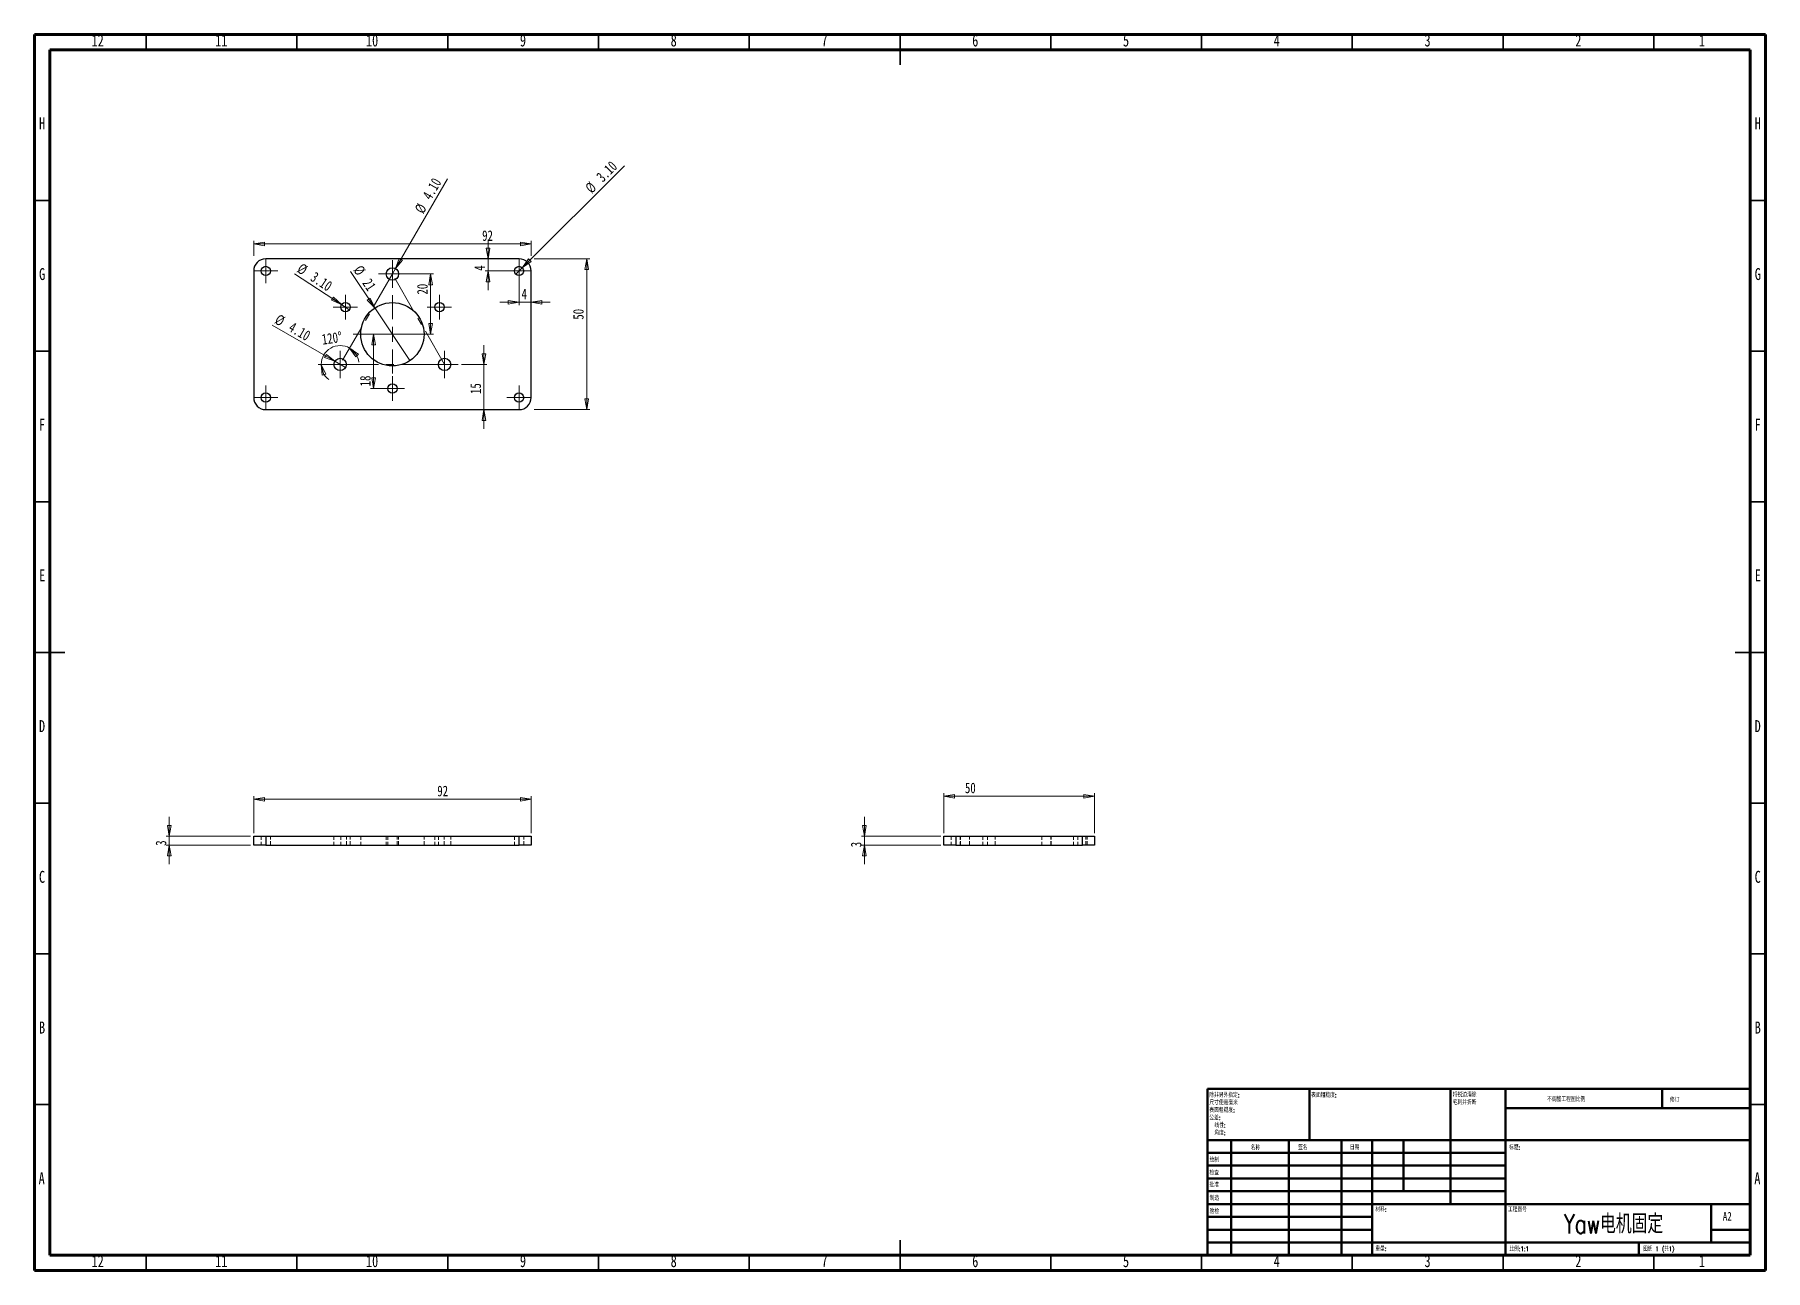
# Model space of a CAD drawing. Header units: millimetres. Extents: x 15 to 589, y 5 to 415.
import ezdxf

# ---------------------------------------------------------------- set-up
doc = ezdxf.new("R2010")
doc.units = ezdxf.units.MM
doc.linetypes.add('CENTERX2', pattern=[20.32, 12.7, -2.54, 2.54, -2.54])
doc.linetypes.add('HIDDEN', pattern=[1.905, 1.27, -0.635])
doc.styles.add('SLDTEXTSTYLE0', font='TXT', dxfattribs={"width": 0.75, "bigfont": 'bigfont'})
doc.styles.add('SLDTEXTSTYLE1', font='TXT', dxfattribs={"width": 0.694444, "bigfont": 'bigfont'})
doc.styles.add('SLDTEXTSTYLE2', font='TXT', dxfattribs={"width": 0.75})
doc.dimstyles.new('SLDDIMSTYLE0', dxfattribs={"dimtxt": 3.5, "dimasz": 3.556, "dimexe": 0, "dimexo": 0.0625, "dimgap": 0.875, "dimtad": 1, "dimrnd": 1e-09, "dimzin": 12, "dimdsep": 46, "dimtxsty": 'SLDTEXTSTYLE2', "dimblk1": 'CLOSED', "dimblk2": 'CLOSED', "dimsah": 1, "dimcen": 0.09, "dimadec": 0, "dimazin": 3, "dimtfac": 1, "dimtmove": 0, "dimatfit": 0, "dimldrblk": 'CLOSED', "dimfxl": 1, "dimfrac": 2, "dimtolj": 1, "dimtzin": 12, "dimarcsym": 0})
doc.dimstyles.new('SLDDIMSTYLE1', dxfattribs={"dimtxt": 3.5, "dimasz": 3.556, "dimexe": 0, "dimexo": 0.0625, "dimgap": 0.875, "dimtad": 1, "dimrnd": 1e-09, "dimzin": 12, "dimdsep": 46, "dimtxsty": 'SLDTEXTSTYLE2', "dimblk1": 'CLOSED', "dimblk2": 'CLOSED', "dimsah": 1, "dimcen": 0.09, "dimadec": 0, "dimazin": 3, "dimtfac": 1, "dimtofl": 0, "dimtmove": 0, "dimatfit": 3, "dimldrblk": 'CLOSED', "dimfxl": 1, "dimfrac": 2, "dimtolj": 1, "dimtzin": 12, "dimarcsym": 0})
doc.dimstyles.new('SLDDIMSTYLE2', dxfattribs={"dimtxt": 3.5, "dimasz": 3.556, "dimexe": 0, "dimexo": 0.0625, "dimgap": 0.875, "dimtad": 1, "dimdec": 4, "dimzin": 12, "dimdsep": 46, "dimtxsty": 'SLDTEXTSTYLE2', "dimblk1": 'CLOSED', "dimblk2": 'CLOSED', "dimsah": 1, "dimcen": 0.09, "dimazin": 3, "dimtfac": 1, "dimtofl": 0, "dimtmove": 0, "dimatfit": 3, "dimldrblk": 'CLOSED', "dimfxl": 1, "dimfrac": 2, "dimtolj": 1, "dimtzin": 12, "dimarcsym": 0})
doc.dimstyles.new('SLDDIMSTYLE3', dxfattribs={"dimtxt": 3.5, "dimasz": 3.556, "dimexe": 0, "dimexo": 0.0625, "dimgap": 0.875, "dimtad": 1, "dimrnd": 1e-09, "dimzin": 4, "dimdsep": 46, "dimtxsty": 'SLDTEXTSTYLE2', "dimblk1": 'NONE', "dimblk2": 'CLOSED', "dimsah": 1, "dimcen": 0, "dimadec": 0, "dimazin": 1, "dimtfac": 1, "dimtmove": 0, "dimatfit": 3, "dimldrblk": 'NONE', "dimfxl": 1, "dimfrac": 2, "dimtolj": 1, "dimtzin": 12, "dimarcsym": 0})
doc.dimstyles.new('SLDDIMSTYLE4', dxfattribs={"dimtxt": 3.5, "dimasz": 3.556, "dimexe": 0, "dimexo": 0.0625, "dimgap": 0.875, "dimtad": 1, "dimrnd": 1e-09, "dimzin": 12, "dimdsep": 46, "dimtxsty": 'SLDTEXTSTYLE2', "dimblk1": 'NONE', "dimblk2": 'CLOSED', "dimsah": 1, "dimcen": 0, "dimadec": 0, "dimazin": 3, "dimtfac": 1, "dimtmove": 0, "dimatfit": 3, "dimldrblk": 'NONE', "dimfxl": 1, "dimfrac": 2, "dimtolj": 1, "dimtzin": 12, "dimarcsym": 0})
doc.dimstyles.new('SLDDIMSTYLE5', dxfattribs={"dimtxt": 3.5, "dimasz": 3.556, "dimexe": 0, "dimexo": 0.0625, "dimgap": 0.875, "dimtad": 1, "dimrnd": 1e-09, "dimzin": 4, "dimdsep": 46, "dimtxsty": 'SLDTEXTSTYLE2', "dimblk1": 'NONE', "dimblk2": 'CLOSED', "dimsah": 1, "dimcen": 0, "dimadec": 0, "dimazin": 1, "dimtfac": 1, "dimtmove": 0, "dimatfit": 3, "dimldrblk": 'NONE', "dimfxl": 1, "dimfrac": 2, "dimtolj": 1, "dimtzin": 12, "dimarcsym": 0})

# ---------------------------------------------------------------- blocks, each defined once
blk = doc.blocks.new('SW_NOTE_0')
at = {"color": 0, "linetype": 'Continuous', "lineweight": 0, "char_height": 1.5, "attachment_point": 1, "style": 'SLDTEXTSTYLE0'}
for s, insert in [('\\M+18F9C\\M+194F1另\\M+18A4F\\M+18E77\\M+192E8:', (0, 1.93)), ('\\M+1955C\\M+196CA\\M+19165糙\\M+19378:', (0, -3.07)), ('\\M+18EDA\\M+190A1\\M+18E67\\M+19770\\M+19F7C\\M+195C4', (0, -0.57)), ('\\M+18CF6\\M+18DB7:', (0, -5.57)), ('\\M+18A70\\M+19378:', (1.69, -10.57)), ('线\\M+190AB:', (1.69, -8.07))]:
    blk.add_mtext(s, dxfattribs=dict(at, insert=insert))
blk = doc.blocks.new('SW_NOTE_1')
at = {"color": 0, "linetype": 'Continuous', "lineweight": 0, "char_height": 1.5, "attachment_point": 1, "style": 'SLDTEXTSTYLE0'}
for s, insert in [('\\M+18FAB锐边\\M+190B4\\M+18F9C', (0, 1.93)), ('\\M+196D1\\M+18E68\\M+19BF3\\M+190DC\\M+19266', (0, -0.57))]:
    blk.add_mtext(s, dxfattribs=dict(at, insert=insert))
blk = doc.blocks.new('_Closed')
at = {"color": 0, "linetype": 'ByBlock', "lineweight": -2}
for p, q in [((-1, 0.166667), (0, 0)), ((-1, 0.166667), (-1, -0.166667)), ((0, 0), (-1, -0.166667)), ((0, 0), (-1, 0))]:
    blk.add_line(p, q, dxfattribs=at)
blk = doc.blocks.new('_D')
at = {"color": 7, "linetype": 'Continuous', "lineweight": 18}
for p, q in [((59.65, 149.09), (59.65, 155.44)), ((86.65, 149.09), (58.65, 149.09)), ((86.65, 146.09), (58.65, 146.09)), ((59.65, 146.09), (59.65, 149.09)), ((59.65, 146.09), (59.65, 139.74))]:
    blk.add_line(p, q, dxfattribs=at)
at = {"color": 7, "linetype": 'Continuous', "lineweight": 18, "xscale": 3.556, "yscale": 3.556}
for p, rotation in [((59.65, 149.09), 270), ((59.65, 146.09), 90)]:
    blk.add_blockref('_Closed', p, dxfattribs=dict(at, rotation=rotation))
at = {"color": 7, "linetype": 'Continuous', "lineweight": 18, "insert": (55.14, 145.88), "char_height": 3.5, "attachment_point": 1, "rotation": 90, "style": 'SLDTEXTSTYLE2'}
blk.add_mtext('3', dxfattribs=at)
blk = doc.blocks.new('_D_1')
at = {"color": 7, "linetype": 'Continuous', "lineweight": 18}
for p, q in [((87.65, 150.09), (87.65, 162.31)), ((87.65, 161.31), (179.65, 161.31)), ((179.65, 150.09), (179.65, 162.31))]:
    blk.add_line(p, q, dxfattribs=at)
at = {"color": 7, "linetype": 'Continuous', "lineweight": 18, "xscale": 3.556, "yscale": 3.556, "rotation": 180}
blk.add_blockref('_Closed', (87.65, 161.31), dxfattribs=at)
at = {"color": 7, "linetype": 'Continuous', "lineweight": 18, "xscale": 3.556, "yscale": 3.556}
blk.add_blockref('_Closed', (179.65, 161.31), dxfattribs=at)
at = {"color": 7, "linetype": 'Continuous', "lineweight": 18, "insert": (148.54, 165.82), "char_height": 3.5, "attachment_point": 1, "style": 'SLDTEXTSTYLE2'}
blk.add_mtext('92', dxfattribs=at)
blk = doc.blocks.new('_D_2')
at = {"color": 7, "linetype": 'Continuous', "lineweight": 18}
blk.add_line((115.33, 305.59), (109.06, 305.59), dxfattribs=at)
for start, end in [(60, 180), (7.14333, 60), (180, 232.85667)]:
    blk.add_arc((116.33, 305.59), 6.27, start, end, dxfattribs=at)
at = {"color": 7, "linetype": 'Continuous', "lineweight": 18, "xscale": 3.556, "yscale": 3.556}
for p, rotation in [((119.46, 311.02), 135.2215562601), ((110.06, 305.59), 104.7784437399)]:
    blk.add_blockref('_Closed', p, dxfattribs=dict(at, rotation=rotation))
at = {"color": 7, "linetype": 'Continuous', "lineweight": 18, "insert": (110.05, 315.59), "char_height": 3.5, "attachment_point": 1, "rotation": 8.10219, "style": 'SLDTEXTSTYLE2'}
blk.add_mtext('120°', dxfattribs=at)
blk = doc.blocks.new('_D_3')
at = {"color": 7, "linetype": 'Continuous', "lineweight": 18}
for p, q in [((180.65, 340.59), (199.09, 340.59)), ((198.09, 290.59), (198.09, 340.59)), ((180.65, 290.59), (199.09, 290.59))]:
    blk.add_line(p, q, dxfattribs=at)
at = {"color": 7, "linetype": 'Continuous', "lineweight": 18, "xscale": 3.556, "yscale": 3.556}
for p, rotation in [((198.09, 340.59, -1.4), 90), ((198.09, 290.59, -1.4), 270)]:
    blk.add_blockref('_Closed', p, dxfattribs=dict(at, rotation=rotation))
at = {"color": 7, "linetype": 'Continuous', "lineweight": 18, "insert": (193.58, 320.44), "char_height": 3.5, "attachment_point": 1, "rotation": 90, "style": 'SLDTEXTSTYLE2'}
blk.add_mtext('50', dxfattribs=at)
blk = doc.blocks.new('_D_4')
at = {"color": 7, "linetype": 'Continuous', "lineweight": 18}
for p, q in [((87.65, 341.59), (87.65, 346.57)), ((87.65, 345.57), (179.65, 345.57)), ((179.65, 341.59), (179.65, 346.57))]:
    blk.add_line(p, q, dxfattribs=at)
at = {"color": 7, "linetype": 'Continuous', "lineweight": 18, "xscale": 3.556, "yscale": 3.556, "rotation": 180}
blk.add_blockref('_Closed', (87.65, 345.57, -1.4), dxfattribs=at)
at = {"color": 7, "linetype": 'Continuous', "lineweight": 18, "xscale": 3.556, "yscale": 3.556}
blk.add_blockref('_Closed', (179.65, 345.57, -1.4), dxfattribs=at)
at = {"color": 7, "linetype": 'Continuous', "lineweight": 18, "insert": (163.42, 350.08), "char_height": 3.5, "attachment_point": 1, "style": 'SLDTEXTSTYLE2'}
blk.add_mtext('92', dxfattribs=at)
blk = doc.blocks.new('_D_5')
at = {"color": 7, "linetype": 'Continuous', "lineweight": 18}
for q in [(210.58, 371.52), (174.55, 335.49)]:
    blk.add_line((176.75, 337.69), q, dxfattribs=at)
at = {"color": 7, "linetype": 'Continuous', "lineweight": 18, "xscale": 3.556, "yscale": 3.556, "rotation": 225}
blk.add_blockref('_Closed', (176.75, 337.69, -1.4), dxfattribs=at)
at = {"color": 7, "linetype": 'Continuous', "lineweight": 18, "char_height": 3.5, "attachment_point": 1, "rotation": 45, "style": 'SLDTEXTSTYLE2'}
for s, insert in [('3.10', (200.96, 368.34)), ('%%c', (197.26, 364.57))]:
    blk.add_mtext(s, dxfattribs=dict(at, insert=insert))
blk = doc.blocks.new('_None')
blk = doc.blocks.new('_D_6')
at = {"color": 7, "linetype": 'Continuous', "lineweight": 18}
for p, q in [((175.65, 335.59), (175.65, 325.2)), ((175.65, 326.2), (169.3, 326.2)), ((175.65, 326.2), (179.65, 326.2)), ((179.65, 326.2), (186, 326.2))]:
    blk.add_line(p, q, dxfattribs=at)
at = {"color": 7, "linetype": 'Continuous', "lineweight": 18, "xscale": 3.556, "yscale": 3.556}
blk.add_blockref('_Closed', (175.65, 326.2, -1.4), dxfattribs=at)
at = {"color": 7, "linetype": 'Continuous', "lineweight": 18, "xscale": 3.556, "yscale": 3.556, "rotation": 180}
blk.add_blockref('_Closed', (179.65, 326.2, -1.4), dxfattribs=at)
at = {"color": 7, "linetype": 'Continuous', "lineweight": 18, "insert": (176.49, 330.71), "char_height": 3.5, "attachment_point": 1, "style": 'SLDTEXTSTYLE2'}
blk.add_mtext('4', dxfattribs=at)
blk = doc.blocks.new('_D_7')
at = {"color": 7, "linetype": 'Continuous', "lineweight": 18}
for p, q in [((165.37, 340.59), (165.37, 346.94)), ((165.37, 336.59), (165.37, 340.59)), ((174.65, 336.59), (164.37, 336.59)), ((165.37, 336.59), (165.37, 330.24))]:
    blk.add_line(p, q, dxfattribs=at)
at = {"color": 7, "linetype": 'Continuous', "lineweight": 18, "xscale": 3.556, "yscale": 3.556}
for p, rotation in [((165.37, 340.59, -1.4), 270), ((165.37, 336.59, -1.4), 90)]:
    blk.add_blockref('_Closed', p, dxfattribs=dict(at, rotation=rotation))
at = {"color": 7, "linetype": 'Continuous', "lineweight": 18, "insert": (160.85, 336.65), "char_height": 3.5, "attachment_point": 1, "rotation": 90, "style": 'SLDTEXTSTYLE2'}
blk.add_mtext('4', dxfattribs=at)
blk = doc.blocks.new('_D_8')
at = {"color": 7, "linetype": 'Continuous', "lineweight": 18}
for q in [(119.75, 336.37), (139.49, 306.86)]:
    blk.add_line((127.81, 324.32), q, dxfattribs=at)
at = {"color": 7, "linetype": 'Continuous', "lineweight": 18, "xscale": 3.556, "yscale": 3.556, "rotation": 303.7667472704}
blk.add_blockref('_Closed', (127.81, 324.32, -1.4), dxfattribs=at)
at = {"color": 7, "linetype": 'Continuous', "lineweight": 18, "char_height": 3.5, "attachment_point": 1, "rotation": 303.76675, "style": 'SLDTEXTSTYLE2'}
for s, insert in [('%%c', (123.48, 338.87)), ('21', (126.46, 334.51))]:
    blk.add_mtext(s, dxfattribs=dict(at, insert=insert))
blk = doc.blocks.new('_D_9')
at = {"color": 7, "linetype": 'Continuous', "lineweight": 18}
for q in [(151.91, 367.21), (132.62, 333.81)]:
    blk.add_line((134.68, 337.37), q, dxfattribs=at)
at = {"color": 7, "linetype": 'Continuous', "lineweight": 18, "xscale": 3.556, "yscale": 3.556, "rotation": 240}
blk.add_blockref('_Closed', (134.68, 337.37, -1.4), dxfattribs=at)
at = {"color": 7, "linetype": 'Continuous', "lineweight": 18, "char_height": 3.5, "attachment_point": 1, "rotation": 60, "style": 'SLDTEXTSTYLE2'}
for s, insert in [('4.10', (143.44, 361.65)), ('%%c', (140.84, 357.05))]:
    blk.add_mtext(s, dxfattribs=dict(at, insert=insert))
blk = doc.blocks.new('_D_10')
at = {"color": 7, "linetype": 'Continuous', "lineweight": 18}
for p, q in [((134.65, 335.59), (147.34, 335.59)), ((146.34, 335.59), (146.34, 315.59)), ((134.65, 315.59), (147.34, 315.59))]:
    blk.add_line(p, q, dxfattribs=at)
at = {"color": 7, "linetype": 'Continuous', "lineweight": 18, "xscale": 3.556, "yscale": 3.556}
for p, rotation in [((146.34, 335.59, -1.4), 90), ((146.34, 315.59, -1.4), 270)]:
    blk.add_blockref('_Closed', p, dxfattribs=dict(at, rotation=rotation))
at = {"color": 7, "linetype": 'Continuous', "lineweight": 18, "insert": (141.83, 328.77), "char_height": 3.5, "attachment_point": 1, "rotation": 90, "style": 'SLDTEXTSTYLE2'}
blk.add_mtext('20', dxfattribs=at)
blk = doc.blocks.new('_D_11')
at = {"color": 7, "linetype": 'Continuous', "lineweight": 18}
for p, q in [((132.65, 315.59), (126.42, 315.59)), ((127.42, 297.59), (127.42, 315.59)), ((132.65, 297.59), (126.42, 297.59))]:
    blk.add_line(p, q, dxfattribs=at)
at = {"color": 7, "linetype": 'Continuous', "lineweight": 18, "xscale": 3.556, "yscale": 3.556}
for p, rotation in [((127.42, 315.59, -1.4), 90), ((127.42, 297.59, -1.4), 270)]:
    blk.add_blockref('_Closed', p, dxfattribs=dict(at, rotation=rotation))
at = {"color": 7, "linetype": 'Continuous', "lineweight": 18, "insert": (122.91, 298.31), "char_height": 3.5, "attachment_point": 1, "rotation": 90, "style": 'SLDTEXTSTYLE2'}
blk.add_mtext('18', dxfattribs=at)
blk = doc.blocks.new('_D_12')
at = {"color": 7, "linetype": 'Continuous', "lineweight": 18}
for q in [(93.83, 318.58), (118.1, 304.56)]:
    blk.add_line((114.55, 306.62), q, dxfattribs=at)
at = {"color": 7, "linetype": 'Continuous', "lineweight": 18, "xscale": 3.556, "yscale": 3.556, "rotation": 330}
blk.add_blockref('_Closed', (114.55, 306.62, -1.5), dxfattribs=at)
at = {"color": 7, "linetype": 'Continuous', "lineweight": 18, "char_height": 3.5, "attachment_point": 1, "rotation": 330, "style": 'SLDTEXTSTYLE2'}
for s, insert in [('%%c', (96.07, 322.46)), ('4.10', (100.67, 319.87))]:
    blk.add_mtext(s, dxfattribs=dict(at, insert=insert))
blk = doc.blocks.new('_D_13')
at = {"color": 7, "linetype": 'Continuous', "lineweight": 18}
for q in [(101.21, 335.68), (119.36, 323.74)]:
    blk.add_line((116.77, 325.44), q, dxfattribs=at)
at = {"color": 7, "linetype": 'Continuous', "lineweight": 18, "xscale": 3.556, "yscale": 3.556, "rotation": 326.6512080551}
blk.add_blockref('_Closed', (116.77, 325.44, -1.5), dxfattribs=at)
at = {"color": 7, "linetype": 'Continuous', "lineweight": 18, "char_height": 3.5, "attachment_point": 1, "rotation": 326.65121, "style": 'SLDTEXTSTYLE2'}
for s, insert in [('%%c', (103.66, 339.4)), ('3.10', (108.1, 336.54))]:
    blk.add_mtext(s, dxfattribs=dict(at, insert=insert))
blk = doc.blocks.new('_D_14')
at = {"color": 7, "linetype": 'Continuous', "lineweight": 18}
for p, q in [((164.03, 305.59), (164.03, 311.94)), ((156.52, 305.59), (165.03, 305.59)), ((164.03, 305.59), (164.03, 290.59)), ((164.03, 290.59), (164.03, 284.24))]:
    blk.add_line(p, q, dxfattribs=at)
at = {"color": 7, "linetype": 'Continuous', "lineweight": 18, "xscale": 3.556, "yscale": 3.556}
for p, rotation in [((164.03, 305.59, -1.5), 270), ((164.03, 290.59, -1.5), 90)]:
    blk.add_blockref('_Closed', p, dxfattribs=dict(at, rotation=rotation))
at = {"color": 7, "linetype": 'Continuous', "lineweight": 18, "insert": (159.52, 295.79), "char_height": 3.5, "attachment_point": 1, "rotation": 90, "style": 'SLDTEXTSTYLE2'}
blk.add_mtext('15', dxfattribs=at)
blk = doc.blocks.new('SW_CENTERMARKSYMBOL_0')
at = {"color": 0, "linetype": 'Continuous', "lineweight": 0}
for p, q in [((0, 5), (0, 13)), ((-5, 0), (-13, 0)), ((0, 0), (-2.5, 0)), ((0, 0), (0, 2.5)), ((0, 0), (0, -2.5)), ((0, 0), (2.5, 0)), ((5, 0), (13, 0)), ((0, -5), (0, -13))]:
    blk.add_line(p, q, dxfattribs=at)
blk = doc.blocks.new('SW_CENTERMARKSYMBOL_1')
at = {"color": 0, "linetype": 'Continuous', "lineweight": 0}
for p, q in [((-2.5, 0), (-4.05, 0)), ((0, 0), (-2.5, 0)), ((0, 2.5), (0, 4.05)), ((0, 0), (0, 2.5)), ((0, 0), (0, -2.5)), ((0, 0), (2.5, 0)), ((2.5, 0), (4.05, 0)), ((0, -2.5), (0, -4.05))]:
    blk.add_line(p, q, dxfattribs=at)
blk = doc.blocks.new('SW_CENTERMARKSYMBOL_2')
at = {"color": 0, "linetype": 'Continuous', "lineweight": 0}
for p, q in [((-2.5, 0), (-4.05, 0)), ((0, 0), (-2.5, 0)), ((0, 2.5), (0, 4.05)), ((0, 0), (0, 2.5)), ((0, 0), (0, -2.5)), ((0, 0), (2.5, 0)), ((2.5, 0), (4.05, 0)), ((0, -2.5), (0, -4.05))]:
    blk.add_line(p, q, dxfattribs=at)
blk = doc.blocks.new('SW_CENTERMARKSYMBOL_3')
at = {"color": 0, "linetype": 'Continuous', "lineweight": 0}
for p, q in [((-2.5, 0), (-4.05, 0)), ((0, 0), (-2.5, 0)), ((0, 2.5), (0, 4.05)), ((0, 0), (0, 2.5)), ((0, 0), (0, -2.5)), ((0, 0), (2.5, 0)), ((2.5, 0), (4.05, 0)), ((0, -2.5), (0, -4.05))]:
    blk.add_line(p, q, dxfattribs=at)
blk = doc.blocks.new('SW_CENTERMARKSYMBOL_4')
at = {"color": 0, "linetype": 'Continuous', "lineweight": 0}
for p, q in [((-2.5, 0), (-4.05, 0)), ((0, 0), (-2.5, 0)), ((0, 2.5), (0, 4.05)), ((0, 0), (0, 2.5)), ((0, 0), (0, -2.5)), ((0, 0), (2.5, 0)), ((2.5, 0), (4.05, 0)), ((0, -2.5), (0, -4.05))]:
    blk.add_line(p, q, dxfattribs=at)
blk = doc.blocks.new('SW_CENTERMARKSYMBOL_5')
at = {"color": 0, "linetype": 'Continuous', "lineweight": 0}
for p, q in [((-2.5, 0), (-4.55, 0)), ((0, 0), (-2.5, 0)), ((0, 2.5), (0, 4.55)), ((0, 0), (0, 2.5)), ((0, 0), (0, -2.5)), ((0, 0), (2.5, 0)), ((2.5, 0), (4.55, 0)), ((0, -2.5), (0, -4.55))]:
    blk.add_line(p, q, dxfattribs=at)
blk = doc.blocks.new('SW_CENTERMARKSYMBOL_6')
at = {"color": 0, "linetype": 'Continuous', "lineweight": 0}
for p, q in [((-2.5, 0), (-4.05, 0)), ((0, 0), (-2.5, 0)), ((0, 2.5), (0, 4.05)), ((0, 0), (0, 2.5)), ((0, 0), (0, -2.5)), ((0, 0), (2.5, 0)), ((2.5, 0), (4.05, 0)), ((0, -2.5), (0, -4.05))]:
    blk.add_line(p, q, dxfattribs=at)
blk = doc.blocks.new('SW_CENTERMARKSYMBOL_7')
at = {"color": 0, "linetype": 'Continuous', "lineweight": 0}
for p, q in [((-2.5, 0), (-4.55, 0)), ((0, 0), (-2.5, 0)), ((0, 2.5), (0, 4.55)), ((0, 0), (0, 2.5)), ((0, 0), (0, -2.5)), ((0, 0), (2.5, 0)), ((2.5, 0), (4.55, 0)), ((0, -2.5), (0, -4.55))]:
    blk.add_line(p, q, dxfattribs=at)
blk = doc.blocks.new('SW_CENTERMARKSYMBOL_8')
at = {"color": 0, "linetype": 'Continuous', "lineweight": 0}
for p, q in [((-2.5, 0), (-4.05, 0)), ((0, 0), (-2.5, 0)), ((0, 2.5), (0, 4.05)), ((0, 0), (0, 2.5)), ((0, 0), (0, -2.5)), ((0, 0), (2.5, 0)), ((2.5, 0), (4.05, 0)), ((0, -2.5), (0, -4.05))]:
    blk.add_line(p, q, dxfattribs=at)
blk = doc.blocks.new('SW_CENTERMARKSYMBOL_9')
at = {"color": 0, "linetype": 'Continuous', "lineweight": 0}
for p, q in [((-2.5, 0), (-4.55, 0)), ((0, 0), (-2.5, 0)), ((0, 2.5), (0, 4.55)), ((0, 0), (0, 2.5)), ((0, 0), (0, -2.5)), ((0, 0), (2.5, 0)), ((2.5, 0), (4.55, 0)), ((0, -2.5), (0, -4.55))]:
    blk.add_line(p, q, dxfattribs=at)
blk = doc.blocks.new('SW_CENTERMARKSYMBOL_10')
at = {"color": 0, "linetype": 'Continuous', "lineweight": 0}
for p, q in [((-2.5, 0), (-4.05, 0)), ((0, 0), (-2.5, 0)), ((0, 2.5), (0, 4.05)), ((0, 0), (0, 2.5)), ((0, 0), (0, -2.5)), ((0, 0), (2.5, 0)), ((2.5, 0), (4.05, 0)), ((0, -2.5), (0, -4.05))]:
    blk.add_line(p, q, dxfattribs=at)
blk = doc.blocks.new('_D_15')
at = {"color": 7, "linetype": 'Continuous', "lineweight": 18}
for p, q in [((316.55, 150.09), (316.55, 163.32)), ((316.55, 162.32), (366.55, 162.32)), ((366.55, 150.09), (366.55, 163.32))]:
    blk.add_line(p, q, dxfattribs=at)
at = {"color": 7, "linetype": 'Continuous', "lineweight": 18, "xscale": 3.556, "yscale": 3.556, "rotation": 180}
blk.add_blockref('_Closed', (316.55, 162.32), dxfattribs=at)
at = {"color": 7, "linetype": 'Continuous', "lineweight": 18, "xscale": 3.556, "yscale": 3.556}
blk.add_blockref('_Closed', (366.55, 162.32), dxfattribs=at)
at = {"color": 7, "linetype": 'Continuous', "lineweight": 18, "insert": (323.54, 166.83), "char_height": 3.5, "attachment_point": 1, "style": 'SLDTEXTSTYLE2'}
blk.add_mtext('50', dxfattribs=at)
blk = doc.blocks.new('_D_16')
at = {"color": 7, "linetype": 'Continuous', "lineweight": 18}
for p, q in [((290.21, 149.09), (290.21, 155.44)), ((315.55, 149.09), (289.21, 149.09)), ((315.55, 146.09), (289.21, 146.09)), ((290.21, 146.09), (290.21, 149.09)), ((290.21, 146.09), (290.21, 139.74))]:
    blk.add_line(p, q, dxfattribs=at)
at = {"color": 7, "linetype": 'Continuous', "lineweight": 18, "xscale": 3.556, "yscale": 3.556}
for p, rotation in [((290.21, 149.09), 270), ((290.21, 146.09), 90)]:
    blk.add_blockref('_Closed', p, dxfattribs=dict(at, rotation=rotation))
at = {"color": 7, "linetype": 'Continuous', "lineweight": 18, "insert": (285.7, 145.4), "char_height": 3.5, "attachment_point": 1, "rotation": 90, "style": 'SLDTEXTSTYLE2'}
blk.add_mtext('3', dxfattribs=at)

msp = doc.modelspace()

# ---------------------------------------------------------------- linework, layer by layer
at = {"color": 7, "linetype": 'Continuous', "lineweight": 70}
for p, q in [((15, 5), (15, 415)), ((15, 415), (589, 415)), ((589, 415), (589, 5)), ((20, 10), (20, 410)), ((20, 410), (584, 410)), ((584, 410), (584, 10)), ((584, 10), (20, 10)), ((589, 5), (15, 5))]:
    msp.add_line(p, q, dxfattribs=at)
at = {"color": 7, "linetype": 'Continuous', "lineweight": 35}
for p, q in [((52, 410), (52, 415)), ((102, 410), (102, 415)), ((152, 410), (152, 415)), ((202, 410), (202, 415)), ((252, 410), (252, 415)), ((302, 415.001), (302, 404.999)), ((302, 410), (302, 415)), ((352, 410), (352, 415)), ((402, 410), (402, 415)), ((452, 410), (452, 415)), ((502, 410), (502, 415)), ((552, 410), (552, 415)), ((20, 360), (15, 360)), ((584, 360), (589, 360)), ((20, 310), (15, 310)), ((584, 310), (589, 310)), ((20, 260), (15, 260)), ((584, 260), (589, 260)), ((14.999, 210), (25.001, 210)), ((20, 210), (15, 210)), ((589.001, 210), (578.999, 210)), ((584, 210), (589, 210)), ((20, 160), (15, 160)), ((584, 160), (589, 160)), ((20, 110), (15, 110)), ((584, 110), (589, 110)), ((20, 60), (15, 60)), ((584, 60), (589, 60)), ((302, 4.999), (302, 15.001)), ((52, 10), (52, 5)), ((102, 10), (102, 5)), ((152, 10), (152, 5)), ((202, 10), (202, 5)), ((252, 10), (252, 5)), ((302, 10), (302, 5)), ((352, 10), (352, 5)), ((402, 10), (402, 5)), ((452, 10), (452, 5)), ((502, 10), (502, 5)), ((552, 10), (552, 5))]:
    msp.add_line(p, q, dxfattribs=at)
at = {"color": 7, "linetype": 'Continuous', "lineweight": 25}
for p, q in [((175.65, 340.59), (91.65, 340.59)), ((87.65, 336.59), (87.65, 294.59)), ((179.65, 294.59), (179.65, 336.59)), ((91.65, 290.59), (175.65, 290.59)), ((87.65, 146.09), (87.65, 149.09)), ((87.65, 149.09), (91.65, 149.09)), ((91.65, 146.09), (87.65, 146.09)), ((91.65, 149.09), (91.65, 146.09)), ((91.65, 149.09), (175.65, 149.09)), ((91.65, 146.09), (175.65, 146.09)), ((175.65, 146.09), (175.65, 149.09)), ((175.65, 149.09), (179.65, 149.09)), ((179.65, 146.09), (175.65, 146.09)), ((179.65, 149.09), (179.65, 146.09)), ((316.55, 146.09), (316.55, 149.09)), ((316.55, 149.09), (320.55, 149.09)), ((320.55, 146.09), (316.55, 146.09)), ((320.55, 149.09), (320.55, 146.09)), ((320.55, 149.09), (362.55, 149.09)), ((320.55, 146.09), (362.55, 146.09)), ((362.55, 146.09), (362.55, 149.09)), ((362.55, 149.09), (366.55, 149.09)), ((366.55, 146.09), (362.55, 146.09)), ((366.55, 149.09), (366.55, 146.09))]:
    msp.add_line(p, q, dxfattribs=at)
at = {"color": 7, "linetype": 'CENTERX2', "lineweight": 18}
for p, q in [((133.65, 335.59), (116.32949, 305.59)), ((150.97051, 305.59), (133.65, 335.59)), ((116.32949, 305.59), (150.97051, 305.59))]:
    msp.add_line(p, q, dxfattribs=at)
at = {"color": 7, "linetype": 'HIDDEN', "lineweight": 18}
for p, q in [((90.1, 149.09), (90.1, 146.09)), ((91.65, 146.09), (91.65, 149.09)), ((93.2, 146.09), (93.2, 149.09)), ((114.27949, 149.09), (114.27949, 146.09)), ((116.51154, 149.09), (116.51154, 146.09)), ((118.37949, 146.09), (118.37949, 149.09)), ((119.61154, 146.09), (119.61154, 149.09)), ((123.15, 149.09), (123.15, 146.09)), ((131.6, 149.09), (131.6, 146.09)), ((132.1, 149.09), (132.1, 146.09)), ((135.2, 146.09), (135.2, 149.09)), ((135.7, 146.09), (135.7, 149.09)), ((144.15, 146.09), (144.15, 149.09)), ((147.68846, 149.09), (147.68846, 146.09)), ((148.92051, 149.09), (148.92051, 146.09)), ((150.78846, 146.09), (150.78846, 149.09)), ((153.02051, 146.09), (153.02051, 149.09)), ((174.1, 149.09), (174.1, 146.09)), ((175.65, 149.09), (175.65, 146.09)), ((177.2, 146.09), (177.2, 149.09)), ((319, 149.09), (319, 146.09)), ((320.55, 146.09), (320.55, 149.09)), ((322, 149.09), (322, 146.09)), ((322.1, 146.09), (322.1, 149.09)), ((325.1, 146.09), (325.1, 149.09)), ((329.5, 149.09), (329.5, 146.09)), ((331.05, 149.09), (331.05, 146.09)), ((333.6, 146.09), (333.6, 149.09)), ((349, 149.09), (349, 146.09)), ((352.05, 146.09), (352.05, 149.09)), ((352.1, 146.09), (352.1, 149.09)), ((359.5, 149.09), (359.5, 146.09)), ((361, 149.09), (361, 146.09)), ((362.55, 149.09), (362.55, 146.09)), ((363.6, 146.09), (363.6, 149.09)), ((364.1, 146.09), (364.1, 149.09))]:
    msp.add_line(p, q, dxfattribs=at)
at = {"color": 7, "linetype": 'Continuous', "lineweight": 50}
for p, q in [((404, 65.25), (584, 65.25)), ((404, 65.25), (404, 10)), ((437.8, 48.25), (437.8, 65.25)), ((484.6, 65.25), (484.6, 27)), ((502.8, 65.25), (502.8, 10)), ((554.8, 58.875), (554.8, 65.25)), ((584, 58.875), (502.8, 58.875)), ((584, 48.25), (404, 48.25)), ((411.8, 48.25), (411.8, 10)), ((430.99095, 48.25), (430.99095, 10)), ((448.39893, 48.25), (448.39893, 10)), ((458.6, 10), (458.6, 48.25)), ((469, 31.25), (469, 48.25)), ((502.8, 44), (404, 44)), ((502.8, 39.75), (404, 39.75)), ((502.8, 35.5), (404, 35.5)), ((502.8, 31.25), (404, 31.25)), ((458.6, 27), (404, 27)), ((458.6, 27), (584, 27)), ((571, 14.25), (571, 27)), ((458.6, 22.74993), (404, 22.74993)), ((458.6, 18.5), (404, 18.5)), ((584, 18.5), (571, 18.5)), ((404, 14.25), (584, 14.25)), ((547, 10), (547, 14.25))]:
    msp.add_line(p, q, dxfattribs=at)
at = {"color": 7, "linetype": 'Continuous', "lineweight": 25}
for centre, radius in [((91.65, 336.59), 1.55), ((133.65, 335.59), 2.05), ((175.65, 336.59), 1.55), ((118.06154, 324.59), 1.55), ((133.65, 315.59), 10.5), ((149.23846, 324.59), 1.55), ((116.32949, 305.59), 2.05), ((150.97051, 305.59), 2.05), ((133.65, 297.59), 1.55), ((91.65, 294.59), 1.55), ((175.65, 294.59), 1.55)]:
    msp.add_circle(centre, radius, dxfattribs=at)
for centre, start, end in [((91.65, 336.59), 90, 180), ((175.65, 336.59), 0, 90), ((91.65, 294.59), 180, 270), ((175.65, 294.59), 270, 0)]:
    msp.add_arc(centre, 4, start, end, dxfattribs=at)

# ---------------------------------------------------------------- block references
at = {"color": 7, "linetype": 'Continuous', "lineweight": 0}
for name, p in [('SW_CENTERMARKSYMBOL_2', (91.65, 336.59)), ('SW_CENTERMARKSYMBOL_5', (133.65, 335.59)), ('SW_CENTERMARKSYMBOL_1', (175.65, 336.59)), ('SW_CENTERMARKSYMBOL_8', (118.06154, 324.59)), ('SW_CENTERMARKSYMBOL_0', (133.65, 315.59)), ('SW_CENTERMARKSYMBOL_10', (149.23846, 324.59)), ('SW_CENTERMARKSYMBOL_9', (116.32949, 305.59)), ('SW_CENTERMARKSYMBOL_7', (150.97051, 305.59)), ('SW_CENTERMARKSYMBOL_4', (91.65, 294.59)), ('SW_CENTERMARKSYMBOL_6', (133.65, 297.59)), ('SW_CENTERMARKSYMBOL_3', (175.65, 294.59)), ('SW_NOTE_0', (404.59367, 61.98737)), ('SW_NOTE_1', (485.30922, 62.06949))]:
    msp.add_blockref(name, p, dxfattribs=at)

# ---------------------------------------------------------------- texts
for s, insert, char_height, attachment_point, style in [('12', (35.92007, 415.06015), 3.96875, 2, 'SLDTEXTSTYLE2'), ('11', (76.92007, 415.06015), 3.96875, 2, 'SLDTEXTSTYLE2'), ('10', (126.92007, 415.06015), 3.96875, 2, 'SLDTEXTSTYLE2'), ('9', (176.96004, 415.06015), 3.96875, 2, 'SLDTEXTSTYLE2'), ('8', (226.96004, 415.06015), 3.96875, 2, 'SLDTEXTSTYLE2'), ('7', (276.96004, 415.06015), 3.96875, 2, 'SLDTEXTSTYLE2'), ('6', (326.96004, 415.06015), 3.96875, 2, 'SLDTEXTSTYLE2'), ('5', (376.96004, 415.06015), 3.96875, 2, 'SLDTEXTSTYLE2'), ('4', (426.96004, 415.06015), 3.96875, 2, 'SLDTEXTSTYLE2'), ('3', (476.96004, 415.06015), 3.96875, 2, 'SLDTEXTSTYLE2'), ('2', (526.96004, 415.06015), 3.96875, 2, 'SLDTEXTSTYLE2'), ('1', (567.96004, 415.06015), 3.96875, 2, 'SLDTEXTSTYLE2'), ('H', (17.49035, 387.56015), 3.96875, 2, 'SLDTEXTSTYLE2'), ('H', (586.49035, 387.56015), 3.96875, 2, 'SLDTEXTSTYLE2'), ('G', (17.48668, 337.56015), 3.96875, 2, 'SLDTEXTSTYLE2'), ('G', (586.48668, 337.56015), 3.96875, 2, 'SLDTEXTSTYLE2'), ('F', (17.45774, 287.56015), 3.96875, 2, 'SLDTEXTSTYLE2'), ('F', (586.45774, 287.56015), 3.96875, 2, 'SLDTEXTSTYLE2'), ('E', (17.50781, 237.56015), 3.96875, 2, 'SLDTEXTSTYLE2'), ('E', (586.50781, 237.56015), 3.96875, 2, 'SLDTEXTSTYLE2'), ('D', (17.45269, 187.56015), 3.96875, 2, 'SLDTEXTSTYLE2'), ('D', (586.45269, 187.56015), 3.96875, 2, 'SLDTEXTSTYLE2'), ('C', (17.45866, 137.56015), 3.96875, 2, 'SLDTEXTSTYLE2'), ('C', (586.45866, 137.56015), 3.96875, 2, 'SLDTEXTSTYLE2'), ('B', (17.4706, 87.56015), 3.96875, 2, 'SLDTEXTSTYLE2'), ('B', (586.4706, 87.56015), 3.96875, 2, 'SLDTEXTSTYLE2'), ('\\M+1955C\\M+196CA\\M+19165糙\\M+19378:', (438.37129, 63.91927), 1.5, 1, 'SLDTEXTSTYLE0'), ('\\M+19573调\\M+190AE\\M+18D48\\M+192F6图\\M+194E4\\M+197E1', (516.61464, 62.53299), 1.5, 1, 'SLDTEXTSTYLE0'), ('\\M+18F43订', (557.32758, 62.33491), 1.5, 1, 'SLDTEXTSTYLE0'), ('\\M+196BC\\M+18FCC', (418.32224, 46.50148), 1.5, 1, 'SLDTEXTSTYLE0'), ('签\\M+196BC', (434.03359, 46.56176), 1.5, 1, 'SLDTEXTSTYLE0'), ('\\M+193FA\\M+18AFA', (451.2147, 46.57618), 1.5, 1, 'SLDTEXTSTYLE0'), ('标题:', (503.95619, 46.57618), 1.5, 1, 'SLDTEXTSTYLE0'), ('绘\\M+190A7', (404.68467, 42.42971), 1.5, 1, 'SLDTEXTSTYLE0'), ('A', (17.33969, 37.56015), 3.96875, 2, 'SLDTEXTSTYLE2'), ('检查', (404.62358, 38.15441), 1.5, 1, 'SLDTEXTSTYLE0'), ('A', (586.33969, 37.56015), 3.96875, 2, 'SLDTEXTSTYLE2'), ('\\M+194E1\\M+18F79', (404.62163, 34.17683), 1.5, 1, 'SLDTEXTSTYLE0'), ('\\M+190A7\\M+191A2', (404.68219, 29.7337), 1.5, 1, 'SLDTEXTSTYLE0'), ('验检', (404.67686, 25.34965), 1.5, 1, 'SLDTEXTSTYLE0'), ('\\M+18DDE\\M+197BF:', (459.64586, 25.98606), 1.5, 1, 'SLDTEXTSTYLE0'), ('\\M+18D48\\M+192F6图\\M+18D86', (503.62865, 25.98606), 1.5, 1, 'SLDTEXTSTYLE0'), ('Yaw电\\M+18AF7\\M+18CC5\\M+192E8', (538.61785, 23.60691), 6.35, 2, 'SLDTEXTSTYLE0'), ('A2', (574.87116, 24.40639), 2.910417, 1, 'SLDTEXTSTYLE2'), ('\\M+18F64\\M+197CA:', (459.61781, 12.94931), 1.4986, 1, 'SLDTEXTSTYLE0'), ('\\M+194E4\\M+197E1:1:1', (504.07397, 12.90009), 1.5, 1, 'SLDTEXTSTYLE0'), ('图纸 1 (\\M+18BA41)', (548.47829, 12.90009), 1.5, 1, 'SLDTEXTSTYLE1'), ('12', (35.92007, 10.06015), 3.96875, 2, 'SLDTEXTSTYLE2'), ('11', (76.92007, 10.06015), 3.96875, 2, 'SLDTEXTSTYLE2'), ('10', (126.92007, 10.06015), 3.96875, 2, 'SLDTEXTSTYLE2'), ('9', (176.96004, 10.06015), 3.96875, 2, 'SLDTEXTSTYLE2'), ('8', (226.96004, 10.06015), 3.96875, 2, 'SLDTEXTSTYLE2'), ('7', (276.96004, 10.06015), 3.96875, 2, 'SLDTEXTSTYLE2'), ('6', (326.96004, 10.06015), 3.96875, 2, 'SLDTEXTSTYLE2'), ('5', (376.96004, 10.06015), 3.96875, 2, 'SLDTEXTSTYLE2'), ('4', (426.96004, 10.06015), 3.96875, 2, 'SLDTEXTSTYLE2'), ('3', (476.96004, 10.06015), 3.96875, 2, 'SLDTEXTSTYLE2'), ('2', (526.96004, 10.06015), 3.96875, 2, 'SLDTEXTSTYLE2'), ('1', (567.96004, 10.06015), 3.96875, 2, 'SLDTEXTSTYLE2')]:
    msp.add_mtext(s, dxfattribs=dict(at, insert=insert, char_height=char_height, attachment_point=attachment_point, style=style))

# ---------------------------------------------------------------- dimensions: what is measured, and where the dimension line sits
at = {"color": 7, "linetype": 'Continuous', "lineweight": 18}
for p1, p2, dimstyle, picture, middle in [((174.55398, 335.49398), (176.74602, 337.68602), 'SLDDIMSTYLE3', '_D_5', (205.5803, 366.5203)), ((132.625, 333.81465), (134.675, 337.36535), 'SLDDIMSTYLE3', '_D_9', (148.39004, 361.12048)), ((119.35632, 323.73791), (116.76677, 325.44209), 'SLDDIMSTYLE5', '_D_13', (106.96003, 331.89589)), ((139.48604, 306.86127), (127.81396, 324.31873), 'SLDDIMSTYLE4', '_D_8', (122.55096, 332.19041)), ((118.10484, 304.565), (114.55414, 306.615), 'SLDDIMSTYLE5', '_D_12', (99.85757, 315.10008))]:
    dim = msp.add_diameter_dim_2p(p1=p1, p2=p2, dimstyle=dimstyle, dxfattribs=at)
    dim.commit()
    dim.dimension.update_dxf_attribs({"geometry": picture, "text_midpoint": middle, "dimtype": 163})
for base, p1, p2, dimstyle, picture, middle in [((179.65, 348.34316), (87.65, 340.59), (179.65, 340.59), 'SLDDIMSTYLE1', '_D_4', (166.00165, 348.34316)), ((179.65, 328.97376), (175.65, 336.59), (179.65, 340.59), 'SLDDIMSTYLE0', '_D_6', (177.78158, 328.97376)), ((366.55, 162.32206), (316.55, 149.09), (366.55, 149.09), 'SLDDIMSTYLE1', '_D_15', (326.13045, 162.32206)), ((179.65, 161.30943), (87.65, 149.09), (179.65, 149.09), 'SLDDIMSTYLE1', '_D_1', (151.1212, 161.30943))]:
    dim = msp.add_linear_dim(base=base, p1=p1, p2=p2, dimstyle=dimstyle, dxfattribs=at)
    dim.commit()
    dim.dimension.update_dxf_attribs({"geometry": picture, "text_midpoint": middle, "dimtype": 160})
for base, p1, p2, dimstyle, picture, middle in [((162.58701, 340.59), (175.65, 336.59), (179.65, 340.59), 'SLDDIMSTYLE0', '_D_7', (162.58701, 337.94071)), ((195.31456, 340.59), (179.65, 290.59), (179.65, 340.59), 'SLDDIMSTYLE1', '_D_3', (195.31456, 323.02671)), ((143.56293, 315.59), (133.65, 335.59), (133.65, 315.59), 'SLDDIMSTYLE0', '_D_10', (143.56293, 331.35741)), ((124.64443, 315.59), (133.65, 297.59), (133.65, 315.59), 'SLDDIMSTYLE0', '_D_11', (124.64443, 300.89517)), ((164.028, 290.59), (155.52051, 305.59), (175.65, 290.59), 'SLDDIMSTYLE0', '_D_14', (164.028, 298.37583)), ((59.65, 149.09), (87.65, 146.09), (87.65, 149.09), 'SLDDIMSTYLE0', '_D', (59.65, 147.16924)), ((290.20701, 149.09), (316.55, 146.09), (316.55, 149.09), 'SLDDIMSTYLE0', '_D_16', (290.20701, 146.69125))]:
    dim = msp.add_linear_dim(base=base, p1=p1, p2=p2, angle=90, dimstyle=dimstyle, dxfattribs=at)
    dim.commit()
    dim.dimension.update_dxf_attribs({"geometry": picture, "text_midpoint": middle, "dimtype": 160})
dim = msp.add_angular_dim_2l(base=(113.19416, 311.02056), line1=((133.65, 335.59), (116.32949, 305.59)), line2=((150.97051, 305.59), (116.32949, 305.59)), dimstyle='SLDDIMSTYLE2', dxfattribs=at)
dim.commit()
dim.dimension.update_dxf_attribs({"geometry": '_D_2', "text_midpoint": (115.44571, 311.79808), "dimtype": 162})

doc.saveas('drawing.dxf')
